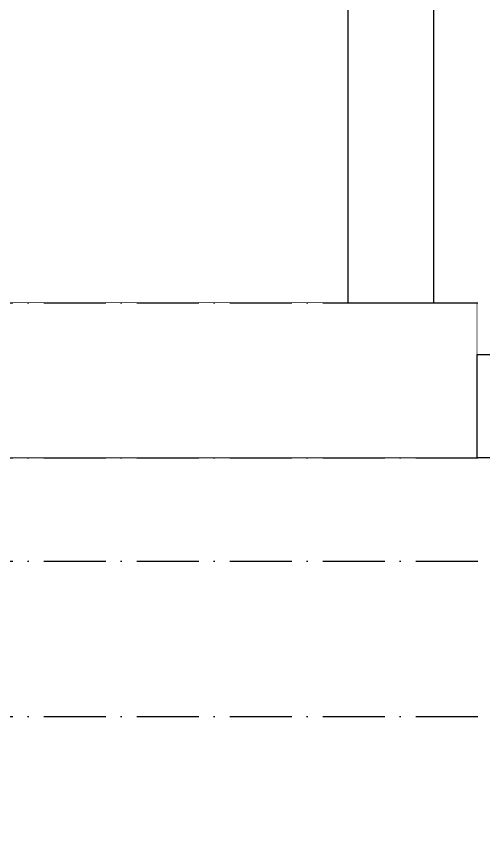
# Model space of a CAD drawing. Header units: millimetres. Extents: x -2842 to 116137, y -21481 to 17561.
# Drawn here: x 48673 to 50030, y -18495 to -16122 of the extents above; entities that cross this region are included whole.
import ezdxf
from ezdxf.xclip import XClip

# ---------------------------------------------------------------- set-up
doc = ezdxf.new("R2010")
doc.units = ezdxf.units.MM
doc.header["$LTSCALE"] = 150
doc.header["$XCLIPFRAME"] = 2
doc.linetypes.add('ACAD_ISO10W100', pattern=[18, 12, -3, 0, -3])
for name, color, linetype in [('ad-Elevation 10', 8, 'Continuous'), ('ad-Grid', 8, 'ACAD_ISO10W100'), ('ad-MS Column', 1, 'Continuous')]:
    doc.layers.add(name, color=color, linetype=linetype)
doc.layers.add('ad-Verandah', color=7, linetype='Continuous', true_color=0xa57c52)

# ---------------------------------------------------------------- blocks, each defined once
blk = doc.blocks.new('zw$66E4')
at = {"layer": 'ad-MS Column'}
blk.add_lwpolyline([(0, 0), (250, 0), (250, 3050), (0, 3050)], close=True, dxfattribs=at)
blk = doc.blocks.new('A$Cbe5af2ca')
at = {"layer": 'ad-Elevation 10'}
blk.add_lwpolyline([(-14550, -3500), (-13640, -3500), (-13640, -3200), (-14095, -3200), (-14095, -3350), (-14550, -3350)], close=True, dxfattribs=at)
at = {"layer": 'ad-Verandah', "const_width": 2}
blk.add_lwpolyline([(-12120, -3050), (-13640, -3050), (-13640, -3500), (-12120, -3500)], close=True, dxfattribs=at)
at = {"layer": 'ad-MS Column', "xscale": -1}
blk.add_blockref('zw$66E4', (-13265, -3050), dxfattribs=at)
blk = doc.blocks.new('zw$38DE')
at = {"layer": 'ad-Grid', "ltscale": 0.1}
for points in [[(-27431.1, 0), (0, 0)], [(-27431.1, -450), (0, -450)], [(-27431.1, -750), (-2459.8, -750), (-2319.6, -1093), (0, -1093)], [(-27431.1, -1200), (-2459.8, -1200), (-2319.6, -1543), (0, -1543)]]:
    blk.add_lwpolyline(points, dxfattribs=at)

msp = doc.modelspace()

# ---------------------------------------------------------------- block references
ref = msp.add_blockref('zw$38DE', (55314.1, -16952.2))
XClip(ref).set_block_clipping_path([(-24388.2934201569, -2140.6281090205), (349.01197073, 5188.3683916222)])
at = {"xscale": -1}
msp.add_blockref('A$Cbe5af2ca', (36370.6, -13902.2), dxfattribs=at)

doc.saveas('drawing.dxf')
